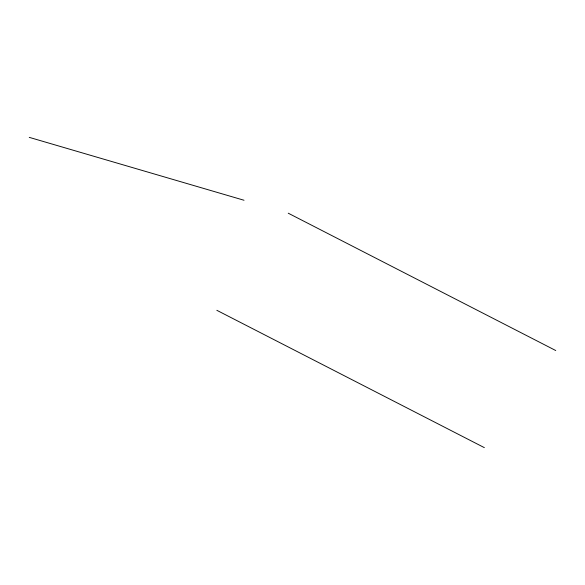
<?xml version="1.0" encoding="UTF-8"?>
<svg xmlns="http://www.w3.org/2000/svg" width="585" height="585" viewBox="0 0 585 585"><rect width="100%" height="100%" fill="white"/><g stroke="black" fill="none" stroke-linecap="round" stroke-linejoin="round"><path stroke-width="0.88" d="M29.25 137.358L244.025 200.253M288.244 213.196L555.75 350.532M216.838 310.306L484.351 447.642"/></g></svg>
